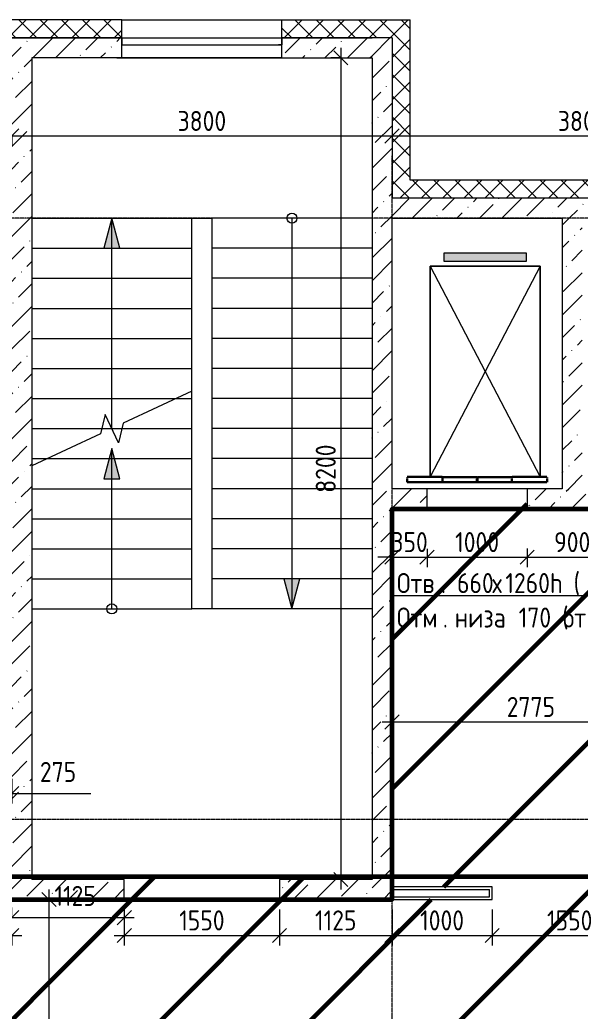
# Model space of a CAD drawing. Header units: millimetres. Extents: x -56773 to 323062, y -262288 to 76460.
# Drawn here: x 42090 to 47689, y -197138 to -187243 of the extents above; entities that cross this region are included whole.
import ezdxf

# ---------------------------------------------------------------- set-up
doc = ezdxf.new("R2010")
doc.units = ezdxf.units.MM
doc.linetypes.add('ADSK_Линия сетки', pattern=[25, 20, -2.5, 0, -2.5])
doc.linetypes.add('ADSK_Невидимые', pattern=[5, 3, -2])
for name, color, linetype, lineweight in [('1.1)Стяжка керамзит  2 этаж', 5, 'Continuous', 60), ('3.1 Штукатурка внешн стен', 5, 'Continuous', 60), ('_ Окна', 7, 'Continuous', 18), ('Лестницы', 7, 'Continuous', 9), ('Марки', 7, 'Continuous', 20), ('Обобщенные модели', 7, 'ADSK_Невидимые', 18), ('Оборудование', 7, 'Continuous', 18), ('Окна', 7, 'Continuous', 9), ('Оси', 7, 'Continuous', 9), ('Перекрытие', 7, 'Continuous', 18), ('Размеры', 7, 'Continuous', 9), ('Стены внутренние', 7, 'Continuous', 18), ('Стены наружные', 7, 'Continuous', 18), ('Стены штриховка', 7, 'Continuous', 9), ('Стрелки вверх', 7, 'Continuous', 18), ('Узлы', 7, 'Continuous', 18)]:
    doc.layers.add(name, color=color, linetype=linetype, lineweight=lineweight)
doc.styles.add('GOST Common_3', font='', dxfattribs={"width": 0.9, "height": 200})
doc.styles.get('GOST Common_3').set_extended_font_data('GOST Common')
doc.dimstyles.new('ADSK_Основной_2_0', dxfattribs={"dimscale": 304.8, "dimtxt": 201.142999, "dimasz": 0.463911, "dimexe": 0.328084, "dimexo": 0.328084, "dimgap": 0.164042, "dimtad": 1, "dimdec": 3, "dimrnd": 0.001, "dimdsep": 46, "dimtxsty": 'GOST Common_3', "dimblk1": 'OBLIQUE', "dimblk2": 'OBLIQUE', "dimsah": 1, "dimcen": 0.09, "dimdle": 0.328084, "dimazin": 2, "dimtfac": 1, "dimtdec": 4, "dimtix": 1, "dimtmove": 0, "dimatfit": 3, "dimfxl": 1, "dimtvp": 1, "dimtolj": 1, "dimtzin": 0, "dimlwd": 20, "dimlwe": 20, "dimarcsym": 2})
doc.dimstyles.new('ADSK_Основной_2_0_1', dxfattribs={"dimscale": 304.8, "dimtxt": 201.142999, "dimasz": 0.463911, "dimexe": 0.328084, "dimexo": 0.328084, "dimgap": 0.164042, "dimtad": 1, "dimdec": 3, "dimrnd": 0.001, "dimdsep": 46, "dimtxsty": 'GOST Common_3', "dimblk1": 'OBLIQUE', "dimblk2": 'OBLIQUE', "dimsah": 1, "dimcen": 0.09, "dimdle": 0.328084, "dimazin": 2, "dimtfac": 1, "dimtdec": 4, "dimtix": 1, "dimtmove": 1, "dimatfit": 3, "dimfxl": 1, "dimtvp": 1, "dimtolj": 1, "dimtzin": 0, "dimlwd": 20, "dimlwe": 20, "dimarcsym": 2})
doc.dimstyles.new('ADSK_Основной_2_0_2', dxfattribs={"dimscale": 304.8, "dimtxt": 201.142999, "dimasz": 0.463911, "dimexe": 0.328084, "dimexo": 0.328084, "dimgap": 0.164042, "dimtad": 1, "dimdec": 3, "dimrnd": 0.001, "dimdsep": 46, "dimtxsty": 'GOST Common_3', "dimblk1": 'OBLIQUE', "dimblk2": 'OBLIQUE', "dimsah": 1, "dimcen": 0.09, "dimdle": 0.328084, "dimazin": 2, "dimtfac": 1, "dimtdec": 4, "dimtix": 1, "dimtmove": 0, "dimatfit": 3, "dimfxl": 1, "dimtvp": 1, "dimtolj": 1, "dimtzin": 0, "dimlwd": 20, "dimlwe": 20, "dimarcsym": 2})
pattern_1 = [(45, (9.36, -198628.46), (84.18955, 308.69595), [396.875, -79.375, 3.353, -76.022])]
pattern_2 = [(45, (9.36, -198628.46), (-106.066, 106.066), []), (135, (9.36, -198628.46), (-106.066, -106.066), [])]

# ---------------------------------------------------------------- blocks, each defined once
blk = doc.blocks.new('AS-Shakhta_lifta-GOST_5746-2003 - Лифт_3_2700х1700 проем 1001-793162-Кладочный план 4-го этажа')
at = {"layer": 'Узлы'}
blk.add_hatch(color=256, dxfattribs=at).paths.add_polyline_path([(412.5, -920), (-412.5, -920), (-412.5, -1000), (412.5, -1000)])
at = {"layer": 'Обобщенные модели', "lineweight": 30}
for p, q in [((780, 1285), (-620, 1285)), ((-620, 1230), (-620, 1285)), ((-270, 1230), (-620, 1230)), ((-267, 1235), (-267, 1285)), ((-267, 1285), (77, 1285)), ((77, 1235), (-267, 1235)), ((77, 1285), (77, 1235)), ((83, 1235), (83, 1285)), ((83, 1285), (427, 1285)), ((427, 1235), (83, 1235)), ((427, 1285), (427, 1235)), ((430, 1230), (780, 1230)), ((780, 1230), (780, 1285))]:
    blk.add_line(p, q, dxfattribs=at)
at = {"layer": 'Обобщенные модели', "linetype": 'ADSK_Невидимые', "lineweight": 18}
for p, q in [((-270, 1235), (-270, 1285)), ((430, 1235), (430, 1285))]:
    blk.add_line(p, q, dxfattribs=at)
at = {"layer": 'Оборудование'}
for p, q in [((-550, -870), (-550, 1230)), ((550, -870), (-550, 1230)), ((-550, -870), (550, 1230)), ((550, 1230), (-550, 1230)), ((-550, 1230), (-550, -870)), ((550, 1230), (550, -870)), ((550, -870), (550, 1230)), ((550, -870), (-550, -870)), ((-550, -870), (550, -870))]:
    blk.add_line(p, q, dxfattribs=at)
at = {"layer": 'Узлы'}
for p, q in [((412.5, -920), (-412.5, -920)), ((-412.5, -920), (-412.5, -1000)), ((412.5, -1000), (412.5, -920)), ((-412.5, -1000), (412.5, -1000))]:
    blk.add_line(p, q, dxfattribs=at)
blk = doc.blocks.new('ОКНО L03 _2СТ_RS - ОК-6_1600х1980h_лестничная клетка-3556673-Кладочный план 4-го этажа')
at = {"layer": '_ Окна'}
for p, q in [((-838.1, 100), (761.9, 100)), ((-838.1, 100), (-838.1, 30)), ((-838.1, 100), (-833.1, 100)), ((-818.1, 100), (-38.1, 100)), ((-38.1, 100), (741.9, 100)), ((761.9, 100), (756.9, 100)), ((761.9, 100), (761.9, 30)), ((-838.1, 30), (761.9, 30)), ((-838.1, 30), (-803.1, 30)), ((-818.1, 30), (-38.1, 30)), ((-38.1, 30), (741.9, 30)), ((761.9, 30), (726.9, 30))]:
    blk.add_line(p, q, dxfattribs=at)
at = {"layer": 'Окна'}
blk.add_line((-888.1, -100), (811.9, -100), dxfattribs=at)
blk = doc.blocks.new('_Oblique')
at = {"color": 0, "linetype": 'ByBlock', "lineweight": -2}
blk.add_line((-0.5, -0.5), (0.5, 0.5), dxfattribs=at)
blk = doc.blocks.new('*D5930')
at = {"layer": 'Defpoints', "color": 0, "transparency": 16777216}
for p in [(42009.4, -188303), (42009.4, -188403), (40009.4, -189023.5)]:
    blk.add_point(p, dxfattribs=at)
at = {"layer": 'Размеры', "color": 0, "lineweight": 20, "transparency": 16777216}
for p, q in [((40009.4, -188923.5), (40009.4, -188303)), ((39909.4, -188403), (42109.4, -188403)), ((42009.4, -188403), (42009.4, -188503))]:
    blk.add_line(p, q, dxfattribs=at)
at = {"layer": 'Размеры', "color": 0, "lineweight": 20, "transparency": 16777216, "xscale": 141.4, "yscale": 141.4, "zscale": 141.4, "rotation": 180}
blk.add_blockref('_Oblique', (40009.4, -188403), dxfattribs=at)
at = {"layer": 'Размеры', "color": 0, "lineweight": 20, "transparency": 16777216, "xscale": 141.4, "yscale": 141.4, "zscale": 141.4}
blk.add_blockref('_Oblique', (42009.4, -188403), dxfattribs=at)
at = {"layer": 'Размеры', "color": 0, "lineweight": 9, "transparency": 16777216, "insert": (41009.4, -188253), "char_height": 200, "width": 605.475, "attachment_point": 5, "style": 'GOST Common_3'}
blk.add_mtext('\\A1;2000', dxfattribs=at)
blk = doc.blocks.new('*D5931')
at = {"layer": 'Defpoints', "color": 0, "transparency": 16777216}
for p in [(42009.4, -188303), (45809.4, -188303), (45809.4, -188403)]:
    blk.add_point(p, dxfattribs=at)
at = {"layer": 'Размеры', "color": 0, "lineweight": 20, "transparency": 16777216}
for p, q in [((41909.4, -188403), (45909.4, -188403)), ((42009.4, -188403), (42009.4, -188503)), ((45809.4, -188403), (45809.4, -188503))]:
    blk.add_line(p, q, dxfattribs=at)
at = {"layer": 'Размеры', "color": 0, "lineweight": 20, "transparency": 16777216, "xscale": 141.4, "yscale": 141.4, "zscale": 141.4, "rotation": 180}
blk.add_blockref('_Oblique', (42009.4, -188403), dxfattribs=at)
at = {"layer": 'Размеры', "color": 0, "lineweight": 20, "transparency": 16777216, "xscale": 141.4, "yscale": 141.4, "zscale": 141.4}
blk.add_blockref('_Oblique', (45809.4, -188403), dxfattribs=at)
at = {"layer": 'Размеры', "color": 0, "lineweight": 9, "transparency": 16777216, "insert": (43909.4, -188253), "char_height": 200, "width": 605.475, "attachment_point": 5, "style": 'GOST Common_3'}
blk.add_mtext('\\A1;3800', dxfattribs=at)
blk = doc.blocks.new('*D5932')
at = {"layer": 'Defpoints', "color": 0, "transparency": 16777216}
for p in [(45809.4, -188303), (49609.4, -188403), (49609.4, -188744.6)]:
    blk.add_point(p, dxfattribs=at)
at = {"layer": 'Размеры', "color": 0, "lineweight": 20, "transparency": 16777216}
for p, q in [((49609.4, -188644.6), (49609.4, -188303)), ((45709.4, -188403), (49709.4, -188403)), ((45809.4, -188403), (45809.4, -188503))]:
    blk.add_line(p, q, dxfattribs=at)
at = {"layer": 'Размеры', "color": 0, "lineweight": 20, "transparency": 16777216, "xscale": 141.4, "yscale": 141.4, "zscale": 141.4, "rotation": 180}
blk.add_blockref('_Oblique', (45809.4, -188403), dxfattribs=at)
at = {"layer": 'Размеры', "color": 0, "lineweight": 20, "transparency": 16777216, "xscale": 141.4, "yscale": 141.4, "zscale": 141.4}
blk.add_blockref('_Oblique', (49609.4, -188403), dxfattribs=at)
at = {"layer": 'Размеры', "color": 0, "lineweight": 9, "transparency": 16777216, "insert": (47709.4, -188253), "char_height": 200, "width": 605.475, "attachment_point": 5, "style": 'GOST Common_3'}
blk.add_mtext('\\A1;3800', dxfattribs=at)
blk = doc.blocks.new('*D5962')
at = {"layer": 'Defpoints', "color": 0, "transparency": 16777216}
for p in [(42481.5, -196023.5), (42381.5, -199048.5), (42934.4, -199048.5)]:
    blk.add_point(p, dxfattribs=at)
at = {"layer": 'Размеры', "color": 0, "lineweight": 20, "transparency": 16777216}
for p, q in [((42381.5, -195923.5), (42381.5, -199148.5)), ((42381.5, -196023.5), (42281.5, -196023.5)), ((42834.4, -199048.5), (42281.5, -199048.5))]:
    blk.add_line(p, q, dxfattribs=at)
at = {"layer": 'Размеры', "color": 0, "lineweight": 20, "transparency": 16777216, "xscale": 141.4, "yscale": 141.4, "zscale": 141.4}
for p, rotation in [((42381.5, -196023.5), 90), ((42381.5, -199048.5), 270)]:
    blk.add_blockref('_Oblique', p, dxfattribs=dict(at, rotation=rotation))
at = {"layer": 'Размеры', "color": 0, "lineweight": 9, "transparency": 16777216, "insert": (42231.5, -197536), "char_height": 200, "width": 605.475, "attachment_point": 5, "rotation": 90, "style": 'GOST Common_3'}
blk.add_mtext('\\A1;3025', dxfattribs=at)
blk = doc.blocks.new('*D5973')
at = {"layer": 'Defpoints', "color": 0, "transparency": 16777216}
for p in [(46159.4, -192425.1), (45809.4, -192506.6), (46159.4, -192606.5)]:
    blk.add_point(p, dxfattribs=at)
at = {"layer": 'Размеры', "color": 0, "lineweight": 20, "transparency": 16777216}
for p, q in [((46159.4, -192525.1), (46159.4, -192706.5)), ((45809.4, -192606.5), (45668, -192606.5)), ((45809.4, -192606.5), (46159.4, -192606.5)), ((45809.4, -192606.6), (45809.4, -192706.5)), ((46159.4, -192606.5), (46300.8, -192606.5))]:
    blk.add_line(p, q, dxfattribs=at)
at = {"layer": 'Размеры', "color": 0, "lineweight": 20, "transparency": 16777216, "xscale": 141.4, "yscale": 141.4, "zscale": 141.4}
blk.add_blockref('_Oblique', (45809.4, -192606.5), dxfattribs=at)
at = {"layer": 'Размеры', "color": 0, "lineweight": 20, "transparency": 16777216, "xscale": 141.4, "yscale": 141.4, "zscale": 141.4, "rotation": 180}
blk.add_blockref('_Oblique', (46159.4, -192606.5), dxfattribs=at)
at = {"layer": 'Размеры', "color": 0, "lineweight": 9, "transparency": 16777216, "insert": (45984.4, -192456.5), "char_height": 200, "width": 454.106, "attachment_point": 5, "style": 'GOST Common_3'}
blk.add_mtext('\\A1;350', dxfattribs=at)
blk = doc.blocks.new('*D5974')
at = {"layer": 'Defpoints', "color": 0, "transparency": 16777216}
for p in [(46159.4, -192425.1), (47159.4, -192421.1), (47159.4, -192606.5)]:
    blk.add_point(p, dxfattribs=at)
at = {"layer": 'Размеры', "color": 0, "lineweight": 20, "transparency": 16777216}
for p, q in [((46159.4, -192525.1), (46159.4, -192706.5)), ((47159.4, -192521.1), (47159.4, -192706.5)), ((46059.4, -192606.5), (47259.4, -192606.5))]:
    blk.add_line(p, q, dxfattribs=at)
at = {"layer": 'Размеры', "color": 0, "lineweight": 20, "transparency": 16777216, "xscale": 141.4, "yscale": 141.4, "zscale": 141.4, "rotation": 180}
blk.add_blockref('_Oblique', (46159.4, -192606.5), dxfattribs=at)
at = {"layer": 'Размеры', "color": 0, "lineweight": 20, "transparency": 16777216, "xscale": 141.4, "yscale": 141.4, "zscale": 141.4}
blk.add_blockref('_Oblique', (47159.4, -192606.5), dxfattribs=at)
at = {"layer": 'Размеры', "color": 0, "lineweight": 9, "transparency": 16777216, "insert": (46659.4, -192456.5), "char_height": 200, "width": 560.473, "attachment_point": 5, "style": 'GOST Common_3'}
blk.add_mtext('\\A1;1000', dxfattribs=at)
blk = doc.blocks.new('*D5975')
at = {"layer": 'Defpoints', "color": 0, "transparency": 16777216}
for p in [(47159.4, -192421.1), (48059.4, -192421.1), (48059.4, -192606.5)]:
    blk.add_point(p, dxfattribs=at)
at = {"layer": 'Размеры', "color": 0, "lineweight": 20, "transparency": 16777216}
for p, q in [((47159.4, -192521.1), (47159.4, -192706.5)), ((48059.4, -192521.1), (48059.4, -192706.5)), ((47059.4, -192606.5), (48159.4, -192606.5))]:
    blk.add_line(p, q, dxfattribs=at)
at = {"layer": 'Размеры', "color": 0, "lineweight": 20, "transparency": 16777216, "xscale": 141.4, "yscale": 141.4, "zscale": 141.4, "rotation": 180}
blk.add_blockref('_Oblique', (47159.4, -192606.5), dxfattribs=at)
at = {"layer": 'Размеры', "color": 0, "lineweight": 20, "transparency": 16777216, "xscale": 141.4, "yscale": 141.4, "zscale": 141.4}
blk.add_blockref('_Oblique', (48059.4, -192606.5), dxfattribs=at)
at = {"layer": 'Размеры', "color": 0, "lineweight": 9, "transparency": 16777216, "insert": (47609.4, -192456.5), "char_height": 200, "width": 454.106, "attachment_point": 5, "style": 'GOST Common_3'}
blk.add_mtext('\\A1;900', dxfattribs=at)
blk = doc.blocks.new('*D6025')
at = {"layer": 'Defpoints', "color": 0, "transparency": 16777216}
for p in [(41109.4, -196023.5), (42009.4, -196282.3), (42009.4, -196382.2)]:
    blk.add_point(p, dxfattribs=at)
at = {"layer": 'Размеры', "color": 0, "lineweight": 20, "transparency": 16777216}
for p, q in [((41109.4, -196123.5), (41109.4, -196482.2)), ((41009.4, -196382.2), (42109.4, -196382.2)), ((42009.4, -196382.3), (42009.4, -196482.2))]:
    blk.add_line(p, q, dxfattribs=at)
at = {"layer": 'Размеры', "color": 0, "lineweight": 20, "transparency": 16777216, "xscale": 141.4, "yscale": 141.4, "zscale": 141.4, "rotation": 180}
blk.add_blockref('_Oblique', (41109.4, -196382.2), dxfattribs=at)
at = {"layer": 'Размеры', "color": 0, "lineweight": 20, "transparency": 16777216, "xscale": 141.4, "yscale": 141.4, "zscale": 141.4}
blk.add_blockref('_Oblique', (42009.4, -196382.2), dxfattribs=at)
at = {"layer": 'Размеры', "color": 0, "lineweight": 9, "transparency": 16777216, "insert": (41559.4, -196232.2), "char_height": 200, "width": 454.106, "attachment_point": 5, "style": 'GOST Common_3'}
blk.add_mtext('\\A1;900', dxfattribs=at)
blk = doc.blocks.new('*D6026')
at = {"layer": 'Defpoints', "color": 0, "transparency": 16777216}
for p in [(43134.4, -196023.5), (43134.4, -196204.2), (42009.4, -196282.3)]:
    blk.add_point(p, dxfattribs=at)
at = {"layer": 'Размеры', "color": 0, "lineweight": 20, "transparency": 16777216}
for p, q in [((42009.4, -196182.3), (42009.4, -196104.2)), ((41909.4, -196204.2), (43234.4, -196204.2)), ((43134.4, -196123.5), (43134.4, -196304.2))]:
    blk.add_line(p, q, dxfattribs=at)
at = {"layer": 'Размеры', "color": 0, "lineweight": 20, "transparency": 16777216, "xscale": 141.4, "yscale": 141.4, "zscale": 141.4, "rotation": 180}
blk.add_blockref('_Oblique', (42009.4, -196204.2), dxfattribs=at)
at = {"layer": 'Размеры', "color": 0, "lineweight": 20, "transparency": 16777216, "xscale": 141.4, "yscale": 141.4, "zscale": 141.4}
blk.add_blockref('_Oblique', (43134.4, -196204.2), dxfattribs=at)
at = {"layer": 'Размеры', "color": 0, "lineweight": 9, "transparency": 16777216, "insert": (42435.7, -195887.5), "char_height": 200, "width": 515.472, "attachment_point": 1, "line_spacing_factor": 1.022761, "style": 'GOST Common_3'}
blk.add_mtext('\\A1;1125', dxfattribs=at)
blk = doc.blocks.new('*D6027')
at = {"layer": 'Defpoints', "color": 0, "transparency": 16777216}
for p in [(43134.4, -196023.5), (44684.4, -196023.5), (44684.4, -196382.2)]:
    blk.add_point(p, dxfattribs=at)
at = {"layer": 'Размеры', "color": 0, "lineweight": 20, "transparency": 16777216}
for p, q in [((43134.4, -196123.5), (43134.4, -196482.2)), ((44684.4, -196123.5), (44684.4, -196482.2)), ((43034.4, -196382.2), (44784.4, -196382.2))]:
    blk.add_line(p, q, dxfattribs=at)
at = {"layer": 'Размеры', "color": 0, "lineweight": 20, "transparency": 16777216, "xscale": 141.4, "yscale": 141.4, "zscale": 141.4, "rotation": 180}
blk.add_blockref('_Oblique', (43134.4, -196382.2), dxfattribs=at)
at = {"layer": 'Размеры', "color": 0, "lineweight": 20, "transparency": 16777216, "xscale": 141.4, "yscale": 141.4, "zscale": 141.4}
blk.add_blockref('_Oblique', (44684.4, -196382.2), dxfattribs=at)
at = {"layer": 'Размеры', "color": 0, "lineweight": 9, "transparency": 16777216, "insert": (43909.4, -196232.2), "char_height": 200, "width": 560.473, "attachment_point": 5, "style": 'GOST Common_3'}
blk.add_mtext('\\A1;1550', dxfattribs=at)
blk = doc.blocks.new('*D6028')
at = {"layer": 'Defpoints', "color": 0, "transparency": 16777216}
for p in [(44684.4, -196023.5), (45809.4, -196023.5), (45809.4, -196382.2)]:
    blk.add_point(p, dxfattribs=at)
at = {"layer": 'Размеры', "color": 0, "lineweight": 20, "transparency": 16777216}
for p, q in [((44684.4, -196123.5), (44684.4, -196482.2)), ((45809.4, -196123.5), (45809.4, -196482.2)), ((44584.4, -196382.2), (45909.4, -196382.2))]:
    blk.add_line(p, q, dxfattribs=at)
at = {"layer": 'Размеры', "color": 0, "lineweight": 20, "transparency": 16777216, "xscale": 141.4, "yscale": 141.4, "zscale": 141.4, "rotation": 180}
blk.add_blockref('_Oblique', (44684.4, -196382.2), dxfattribs=at)
at = {"layer": 'Размеры', "color": 0, "lineweight": 20, "transparency": 16777216, "xscale": 141.4, "yscale": 141.4, "zscale": 141.4}
blk.add_blockref('_Oblique', (45809.4, -196382.2), dxfattribs=at)
at = {"layer": 'Размеры', "color": 0, "lineweight": 9, "transparency": 16777216, "insert": (45246.9, -196232.2), "char_height": 200, "width": 515.472, "attachment_point": 5, "style": 'GOST Common_3'}
blk.add_mtext('\\A1;1125', dxfattribs=at)
blk = doc.blocks.new('*D6029')
at = {"layer": 'Defpoints', "color": 0, "transparency": 16777216}
for p in [(45809.4, -196023.5), (46809.4, -196023.5), (46809.4, -196382.2)]:
    blk.add_point(p, dxfattribs=at)
at = {"layer": 'Размеры', "color": 0, "lineweight": 20, "transparency": 16777216}
for p, q in [((45809.4, -196123.5), (45809.4, -196482.2)), ((46809.4, -196123.5), (46809.4, -196482.2)), ((45709.4, -196382.2), (46909.4, -196382.2))]:
    blk.add_line(p, q, dxfattribs=at)
at = {"layer": 'Размеры', "color": 0, "lineweight": 20, "transparency": 16777216, "xscale": 141.4, "yscale": 141.4, "zscale": 141.4, "rotation": 180}
blk.add_blockref('_Oblique', (45809.4, -196382.2), dxfattribs=at)
at = {"layer": 'Размеры', "color": 0, "lineweight": 20, "transparency": 16777216, "xscale": 141.4, "yscale": 141.4, "zscale": 141.4}
blk.add_blockref('_Oblique', (46809.4, -196382.2), dxfattribs=at)
at = {"layer": 'Размеры', "color": 0, "lineweight": 9, "transparency": 16777216, "insert": (46309.4, -196232.2), "char_height": 200, "width": 560.473, "attachment_point": 5, "style": 'GOST Common_3'}
blk.add_mtext('\\A1;1000', dxfattribs=at)
blk = doc.blocks.new('*D6030')
at = {"layer": 'Defpoints', "color": 0, "transparency": 16777216}
for p in [(46809.4, -196023.5), (48359.4, -196023.5), (48359.4, -196382.2)]:
    blk.add_point(p, dxfattribs=at)
at = {"layer": 'Размеры', "color": 0, "lineweight": 20, "transparency": 16777216}
for p, q in [((46809.4, -196123.5), (46809.4, -196482.2)), ((48359.4, -196123.5), (48359.4, -196482.2)), ((46709.4, -196382.2), (48459.4, -196382.2))]:
    blk.add_line(p, q, dxfattribs=at)
at = {"layer": 'Размеры', "color": 0, "lineweight": 20, "transparency": 16777216, "xscale": 141.4, "yscale": 141.4, "zscale": 141.4, "rotation": 180}
blk.add_blockref('_Oblique', (46809.4, -196382.2), dxfattribs=at)
at = {"layer": 'Размеры', "color": 0, "lineweight": 20, "transparency": 16777216, "xscale": 141.4, "yscale": 141.4, "zscale": 141.4}
blk.add_blockref('_Oblique', (48359.4, -196382.2), dxfattribs=at)
at = {"layer": 'Размеры', "color": 0, "lineweight": 9, "transparency": 16777216, "insert": (47584.4, -196232.2), "char_height": 200, "width": 560.473, "attachment_point": 5, "style": 'GOST Common_3'}
blk.add_mtext('\\A1;1550', dxfattribs=at)
blk = doc.blocks.new('*D6239')
at = {"layer": 'Defpoints', "color": 0, "transparency": 16777216}
for p in [(41734.4, -194719.3), (42009.4, -194719.3), (42009.4, -194966.9)]:
    blk.add_point(p, dxfattribs=at)
at = {"layer": 'Размеры', "color": 0, "lineweight": 20, "transparency": 16777216}
for p, q in [((41734.4, -194819.3), (41734.4, -195066.9)), ((42009.4, -194819.3), (42009.4, -195066.9)), ((41634.4, -194966.9), (42009.4, -194966.9)), ((42009.4, -194966.9), (42799.4, -194966.9))]:
    blk.add_line(p, q, dxfattribs=at)
at = {"layer": 'Размеры', "color": 0, "lineweight": 20, "transparency": 16777216, "xscale": 141.4, "yscale": 141.4, "zscale": 141.4, "rotation": 180}
blk.add_blockref('_Oblique', (41734.4, -194966.9), dxfattribs=at)
at = {"layer": 'Размеры', "color": 0, "lineweight": 20, "transparency": 16777216, "xscale": 141.4, "yscale": 141.4, "zscale": 141.4}
blk.add_blockref('_Oblique', (42009.4, -194966.9), dxfattribs=at)
at = {"layer": 'Размеры', "color": 0, "lineweight": 9, "transparency": 16777216, "insert": (42290.9, -194650.3), "char_height": 200, "width": 454.106, "attachment_point": 1, "line_spacing_factor": 1.022761, "style": 'GOST Common_3'}
blk.add_mtext('\\A1;275', dxfattribs=at)
blk = doc.blocks.new('*D6248')
at = {"layer": 'Defpoints', "color": 0, "transparency": 16777216}
for p in [(45809.4, -194151.4), (48584.4, -194251.4), (48584.4, -194623.5)]:
    blk.add_point(p, dxfattribs=at)
at = {"layer": 'Размеры', "color": 0, "lineweight": 20, "transparency": 16777216}
for p, q in [((48584.4, -194523.5), (48584.4, -194151.4)), ((45709.4, -194251.4), (48684.4, -194251.4)), ((45809.4, -194251.4), (45809.4, -194351.4))]:
    blk.add_line(p, q, dxfattribs=at)
at = {"layer": 'Размеры', "color": 0, "lineweight": 20, "transparency": 16777216, "xscale": 141.4, "yscale": 141.4, "zscale": 141.4, "rotation": 180}
blk.add_blockref('_Oblique', (45809.4, -194251.4), dxfattribs=at)
at = {"layer": 'Размеры', "color": 0, "lineweight": 20, "transparency": 16777216, "xscale": 141.4, "yscale": 141.4, "zscale": 141.4}
blk.add_blockref('_Oblique', (48584.4, -194251.4), dxfattribs=at)
at = {"layer": 'Размеры', "color": 0, "lineweight": 9, "transparency": 16777216, "insert": (47196.9, -194101.4), "char_height": 200, "width": 605.475, "attachment_point": 5, "style": 'GOST Common_3'}
blk.add_mtext('\\A1;2775', dxfattribs=at)
blk = doc.blocks.new('*D6269')
at = {"layer": 'Defpoints', "color": 0, "transparency": 16777216}
for p in [(45396.9, -187623.5), (45296.9, -195823.5), (45396.9, -195823.5)]:
    blk.add_point(p, dxfattribs=at)
at = {"layer": 'Размеры', "color": 0, "lineweight": 20, "transparency": 16777216}
for p, q in [((45296.9, -187523.5), (45296.9, -195923.5)), ((45296.9, -187623.5), (45196.9, -187623.5)), ((45296.9, -195823.5), (45196.9, -195823.5))]:
    blk.add_line(p, q, dxfattribs=at)
at = {"layer": 'Размеры', "color": 0, "lineweight": 20, "transparency": 16777216, "xscale": 141.4, "yscale": 141.4, "zscale": 141.4}
for p, rotation in [((45296.9, -187623.5), 90), ((45296.9, -195823.5), 270)]:
    blk.add_blockref('_Oblique', p, dxfattribs=dict(at, rotation=rotation))
at = {"layer": 'Размеры', "color": 0, "lineweight": 9, "transparency": 16777216, "insert": (45146.9, -191723.5), "char_height": 200, "width": 605.475, "attachment_point": 5, "rotation": 90, "style": 'GOST Common_3'}
blk.add_mtext('\\A1;8200', dxfattribs=at)
blk = doc.blocks.new('ADSK_Марка_Отверстие - Полная марка_Отметка от этажа-157318-Кладочный план 4-го этажа')
at = {"layer": 'Марки'}
blk.add_line((0, 0), (28, 0), dxfattribs=at)

msp = doc.modelspace()

# ---------------------------------------------------------------- hatches: boundary and pattern name
at = {"layer": '1.1)Стяжка керамзит  2 этаж', "transparency": 33554687}
h = msp.add_hatch(dxfattribs=at)
h.set_pattern_fill('ANSI31', color=5, scale=333)
h.paths.add_polyline_path([(49584.3615, -192123.4914), (49059.3615, -192123.4914), (49059.3615, -191923.4914), (48059.3615, -191923.4914), (48059.3615, -192123.4914), (47159.3615, -192123.4914), (47159.3615, -191923.4914), (46159.3615, -191923.4914), (46159.3615, -192123.4914), (45809.3615, -192123.4914), (45809.3615, -195798.4914), (48584.3615, -195798.4914), (48584.3615, -194623.4914), (48704.3615, -194623.4914), (49364.3615, -194623.4914), (49584.3615, -194623.4914)])
h = msp.add_hatch(dxfattribs=at)
h.set_pattern_fill('ANSI31', color=5, scale=333)
h.paths.add_polyline_path([(61559.3615, -195798.4914), (-9515.6385, -195798.4914), (-9515.6385, -199048.4914), (61559.3615, -199048.4914)])
h.paths.add_polyline_path([(26559.3615, -198473.4914), (26634.3615, -198473.4914), (26634.3615, -199023.4914), (26559.3615, -199023.4914)], flags=16)
h.paths.add_polyline_path([(26559.3615, -196373.4914), (26559.3615, -195823.4914), (26634.3615, -195823.4914), (26634.3615, -196373.4914)], flags=16)
h.paths.add_polyline_path([(41109.3615, -196023.4914), (41109.3615, -195898.4914), (42009.3615, -195898.4914), (42009.3615, -196023.4914)], flags=16)
h.paths.add_polyline_path([(45809.3615, -196023.4914), (45809.3615, -195898.4914), (46809.3615, -195898.4914), (46809.3615, -196023.4914)], flags=16)
h.paths.add_polyline_path([(48659.3615, -195923.4914), (48659.3615, -195898.4914), (49409.3615, -195898.4914), (49409.3615, -195923.4914)], flags=16)
h.paths.add_polyline_path([(41734.3615, -193523.4914), (39734.3615, -193523.4914), (39734.3615, -195023.4914), (40009.3615, -195023.4914), (40034.3615, -195023.4914), (40034.3615, -195798.4914), (41734.3615, -195798.4914)], flags=0)
at = {"layer": 'Стены наружные', "lineweight": 9}
h = msp.add_hatch(dxfattribs=at)
h.set_pattern_fill('FP_4', color=256, style=0, pattern_type=2)
h.set_pattern_definition(pattern_2)
h.paths.add_polyline_path([(42209.3615, -187423.4914), (42420.3169, -187423.4914), (42420.3169, -187243.4914), (42009.3615, -187243.4914), (42009.3615, -187423.4914)])
h.paths.add_polyline_path([(45609.3615, -187423.4914), (45989.3615, -187423.4914), (45989.3615, -187243.4914), (45420.3169, -187243.4914), (45420.3169, -187423.4914)])
h = msp.add_hatch(dxfattribs=at)
h.set_pattern_fill('FP_4', color=256, style=0, pattern_type=2)
h.set_pattern_definition(pattern_2)
h.paths.add_polyline_path([(44709.3615, -187423.4914), (45420.3169, -187423.4914), (45420.3169, -187243.4914), (44709.3615, -187243.4914)])
h.paths.add_polyline_path([(43109.3615, -187423.4914), (43109.3615, -187243.4914), (42420.3169, -187243.4914), (42420.3169, -187423.4914), (42897.1952, -187423.4914)])
h = msp.add_hatch(dxfattribs=at)
h.set_pattern_fill('FP_2', color=256, style=0, pattern_type=2)
h.set_pattern_definition(pattern_1)
h.paths.add_polyline_path([(42009.3615, -196023.4914), (42209.3615, -196023.4914), (42209.3615, -187423.4914), (42009.3615, -187423.4914), (42009.3615, -195998.4914)])
h = msp.add_hatch(dxfattribs=at)
h.set_pattern_fill('FP_2', color=256, style=0, pattern_type=2)
h.set_pattern_definition(pattern_1)
h.paths.add_polyline_path([(45420.3169, -187623.4914), (45609.3615, -187623.4914), (45609.3615, -187423.4914), (45420.3169, -187423.4914)])
h.paths.add_polyline_path([(42420.3169, -187623.4914), (42420.3169, -187423.4914), (42209.3615, -187423.4914), (42209.3615, -187623.4914)])
h = msp.add_hatch(dxfattribs=at)
h.set_pattern_fill('FP_3', color=256, style=0, pattern_type=2)
h.set_pattern_definition([(45, (9.36, -198628.46), (84.19025, 308.69666), [396.875, -79.375, 3.353, -76.022])])
h.paths.add_polyline_path([(45420.3169, -187623.4914), (45420.3169, -187423.4914), (44709.3615, -187423.4914), (44709.3615, -187623.4914)])
h.paths.add_polyline_path([(42897.1952, -187623.4914), (43109.3615, -187623.4914), (43109.3615, -187423.4914), (42420.3169, -187423.4914), (42420.3169, -187623.4914)])
h = msp.add_hatch(dxfattribs=at)
h.set_pattern_fill('FP_2', color=256, style=0, pattern_type=2)
h.set_pattern_definition(pattern_1)
h.paths.add_polyline_path([(45609.3615, -196023.4914), (45809.3615, -196023.4914), (45809.3615, -187423.4914), (45609.3615, -187423.4914), (45609.3615, -195823.4914)])
h = msp.add_hatch(dxfattribs=at)
h.set_pattern_fill('FP_4', color=256, style=0, pattern_type=2)
h.set_pattern_definition(pattern_2)
h.paths.add_polyline_path([(45989.3615, -189023.4914), (45989.3615, -187423.4914), (45809.3615, -187423.4914), (45809.3615, -189023.4914)])
h = msp.add_hatch(dxfattribs=at)
h.set_pattern_fill('FP_4', color=256, style=0, pattern_type=2)
h.set_pattern_definition(pattern_2)
h.paths.add_polyline_path([(45989.3615, -189023.4914), (49609.3615, -189023.4914), (49609.3615, -188843.4914), (45989.3615, -188843.4914)])
h = msp.add_hatch(dxfattribs=at)
h.set_pattern_fill('FP_2', color=256, style=0, pattern_type=2)
h.set_pattern_definition(pattern_1)
h.paths.add_polyline_path([(45809.3615, -189223.4914), (49609.3615, -189223.4914), (49609.3615, -189023.4914), (45809.3615, -189023.4914)])
h = msp.add_hatch(dxfattribs=at)
h.set_pattern_fill('FP_2', color=256, style=0, pattern_type=2)
h.set_pattern_definition(pattern_1)
h.paths.add_polyline_path([(47709.3615, -191923.4914), (47709.3615, -189223.4914), (47509.3615, -189223.4914), (47509.3615, -191923.4914)])
h = msp.add_hatch(dxfattribs=at)
h.set_pattern_fill('FP_2', color=256, style=0, pattern_type=2)
h.set_pattern_definition(pattern_1)
h.paths.add_polyline_path([(48059.3615, -192123.4914), (48059.3615, -191923.4914), (47159.3615, -191923.4914), (47159.3615, -192123.4914), (47847.4442, -192123.4914)])
h.paths.add_polyline_path([(45809.3615, -192123.4914), (46159.3615, -192123.4914), (46159.3615, -191923.4914), (45809.3615, -191923.4914)])
h.paths.add_polyline_path([(49609.3615, -192123.4914), (49609.3615, -191923.4914), (49059.3615, -191923.4914), (49059.3615, -192123.4914), (49497.5271, -192123.4914)])
h = msp.add_hatch(dxfattribs=at)
h.set_pattern_fill('FP_2', color=256, style=0, pattern_type=2)
h.set_pattern_definition(pattern_1)
h.paths.add_polyline_path([(42897.1952, -196023.4914), (43134.3615, -196023.4914), (43134.3615, -195823.4914), (42209.3615, -195823.4914), (42209.3615, -196023.4914)])
h.paths.add_polyline_path([(44684.3615, -196023.4914), (45609.3615, -196023.4914), (45609.3615, -195823.4914), (44684.3615, -195823.4914)])
at = {"layer": 'Стрелки вверх'}
for points in [[(43089.7463, -189523.4914), (43009.3615, -189223.4914), (42928.9767, -189523.4914)], [(43089.7463, -191823.4914), (43009.3615, -191523.4914), (42928.9767, -191823.4914)], [(44809.3615, -193123.4914), (44889.7463, -192823.4914), (44728.9767, -192823.4914)]]:
    msp.add_hatch(color=256, dxfattribs=at).paths.add_polyline_path(points)

# ---------------------------------------------------------------- linework, layer by layer
at = {"layer": '1.1)Стяжка керамзит  2 этаж'}
msp.add_lwpolyline([(61559.3615, -195798.4914), (-9515.6385, -195798.4914), (-9515.6385, -199048.4914), (61559.3615, -199048.4914)], close=True, dxfattribs=at)
at = {"layer": '3.1 Штукатурка внешн стен'}
msp.add_lwpolyline([(42009.3615, -196023.4914), (45809.3615, -196023.4914), (45809.3615, -192123.4914), (49709.3615, -192123.4914)], dxfattribs=at)
at = {"layer": 'Лестницы'}
for p, q in [((42209.3615, -189223.4914), (43809.3615, -189223.4914)), ((42209.3615, -189223.4914), (43809.3615, -189223.4914)), ((43809.3615, -189223.4914), (44009.3615, -189223.4914)), ((43809.3615, -189523.4914), (43809.3615, -189223.4914)), ((45609.3615, -189223.4914), (44009.3615, -189223.4914)), ((44009.3615, -189223.4914), (44009.3615, -189523.4914)), ((45609.3615, -189223.4914), (44009.3615, -189223.4914)), ((42209.3615, -189523.4914), (43809.3615, -189523.4914)), ((42209.3615, -189523.4914), (43809.3615, -189523.4914)), ((43809.3615, -189823.4914), (43809.3615, -189523.4914)), ((44009.3615, -189523.4914), (44009.3615, -189823.4914)), ((45609.3615, -189523.4914), (44009.3615, -189523.4914)), ((45609.3615, -189523.4914), (44009.3615, -189523.4914)), ((42209.3615, -189823.4914), (43809.3615, -189823.4914)), ((42209.3615, -189823.4914), (43809.3615, -189823.4914)), ((43809.3615, -190123.4914), (43809.3615, -189823.4914)), ((44009.3615, -189823.4914), (44009.3615, -190123.4914)), ((45609.3615, -189823.4914), (44009.3615, -189823.4914)), ((45609.3615, -189823.4914), (44009.3615, -189823.4914)), ((42209.3615, -190123.4914), (43809.3615, -190123.4914)), ((42209.3615, -190123.4914), (43809.3615, -190123.4914)), ((43809.3615, -190423.4914), (43809.3615, -190123.4914)), ((44009.3615, -190123.4914), (44009.3615, -190423.4914)), ((45609.3615, -190123.4914), (44009.3615, -190123.4914)), ((45609.3615, -190123.4914), (44009.3615, -190123.4914)), ((42209.3615, -190423.4914), (43809.3615, -190423.4914)), ((42209.3615, -190423.4914), (43809.3615, -190423.4914)), ((43809.3615, -190723.4914), (43809.3615, -190423.4914)), ((44009.3615, -190423.4914), (44009.3615, -190723.4914)), ((45609.3615, -190423.4914), (44009.3615, -190423.4914)), ((45609.3615, -190423.4914), (44009.3615, -190423.4914)), ((42209.3615, -190723.4914), (43809.3615, -190723.4914)), ((42209.3615, -190723.4914), (43809.3615, -190723.4914)), ((43809.3615, -190950.4453), (43809.3615, -190723.4914)), ((44009.3615, -190723.4914), (44009.3615, -191023.4914)), ((45609.3615, -190723.4914), (44009.3615, -190723.4914)), ((45609.3615, -190723.4914), (44009.3615, -190723.4914)), ((43809.3615, -190950.4453), (43122.65, -191270.6641)), ((43809.3615, -191023.4914), (43809.3615, -190950.4453)), ((42209.3615, -191023.4914), (43652.7136, -191023.4914)), ((42209.3615, -191023.4914), (43652.7136, -191023.4914)), ((43652.7136, -191023.4914), (43809.3615, -191023.4914)), ((43652.7136, -191023.4914), (43809.3615, -191023.4914)), ((43809.3615, -191323.4914), (43809.3615, -191023.4914)), ((44009.3615, -191023.4914), (44009.3615, -191323.4914)), ((45609.3615, -191023.4914), (44009.3615, -191023.4914)), ((45609.3615, -191023.4914), (44009.3615, -191023.4914)), ((42943.3274, -191181.8808), (42896.073, -191376.3187)), ((43075.3956, -191465.102), (42943.3274, -191181.8808)), ((42209.3615, -191323.4914), (42908.9117, -191323.4914)), ((42209.3615, -191323.4914), (42908.9117, -191323.4914)), ((42908.9117, -191323.4914), (43009.3615, -191323.4914)), ((42908.9117, -191323.4914), (43009.3615, -191323.4914)), ((43009.3615, -191323.4914), (43109.8113, -191323.4914)), ((43009.3615, -191323.4914), (43109.8113, -191323.4914)), ((43122.65, -191270.6641), (43075.3956, -191465.102)), ((43109.8113, -191323.4914), (43809.3615, -191323.4914)), ((43109.8113, -191323.4914), (43809.3615, -191323.4914)), ((43809.3615, -191623.4914), (43809.3615, -191323.4914)), ((44009.3615, -191323.4914), (44009.3615, -191623.4914)), ((45609.3615, -191323.4914), (44009.3615, -191323.4914)), ((45609.3615, -191323.4914), (44009.3615, -191323.4914)), ((42896.073, -191376.3187), (42209.3615, -191696.5375)), ((42209.3615, -191623.4914), (42366.0094, -191623.4914)), ((42209.3615, -191623.4914), (42366.0094, -191623.4914)), ((42366.0094, -191623.4914), (43809.3615, -191623.4914)), ((42366.0094, -191623.4914), (43809.3615, -191623.4914)), ((43809.3615, -191923.4914), (43809.3615, -191623.4914)), ((44009.3615, -191623.4914), (44009.3615, -191923.4914)), ((45609.3615, -191623.4914), (44009.3615, -191623.4914)), ((45609.3615, -191623.4914), (44009.3615, -191623.4914)), ((42209.3615, -191923.4914), (43809.3615, -191923.4914)), ((42209.3615, -191923.4914), (43809.3615, -191923.4914)), ((43809.3615, -192223.4914), (43809.3615, -191923.4914)), ((44009.3615, -191923.4914), (44009.3615, -192223.4914)), ((45609.3615, -191923.4914), (44009.3615, -191923.4914)), ((45609.3615, -191923.4914), (44009.3615, -191923.4914)), ((42209.3615, -192223.4914), (43809.3615, -192223.4914)), ((42209.3615, -192223.4914), (43809.3615, -192223.4914)), ((43809.3615, -192523.4914), (43809.3615, -192223.4914)), ((44009.3615, -192223.4914), (44009.3615, -192523.4914)), ((45609.3615, -192223.4914), (44009.3615, -192223.4914)), ((45609.3615, -192223.4914), (44009.3615, -192223.4914)), ((42209.3615, -192523.4914), (43809.3615, -192523.4914)), ((42209.3615, -192523.4914), (43809.3615, -192523.4914)), ((43809.3615, -192823.4914), (43809.3615, -192523.4914)), ((44009.3615, -192523.4914), (44009.3615, -192823.4914)), ((45609.3615, -192523.4914), (44009.3615, -192523.4914)), ((45609.3615, -192523.4914), (44009.3615, -192523.4914)), ((42209.3615, -192823.4914), (43809.3615, -192823.4914)), ((42209.3615, -192823.4914), (43809.3615, -192823.4914)), ((43809.3615, -193123.4914), (43809.3615, -192823.4914)), ((44009.3615, -192823.4914), (44009.3615, -193123.4914)), ((45609.3615, -192823.4914), (44009.3615, -192823.4914)), ((45609.3615, -192823.4914), (44009.3615, -192823.4914)), ((42209.3615, -193123.4914), (43809.3615, -193123.4914)), ((42209.3615, -193123.4914), (43809.3615, -193123.4914)), ((45609.3615, -193123.4914), (44009.3615, -193123.4914))]:
    msp.add_line(p, q, dxfattribs=at)
at = {"layer": 'Оси', "linetype": 'ADSK_Линия сетки', "lineweight": 5}
for p, q in [((45809.3615, -209602.3427), (45809.3615, -188601.0153)), ((62563.3938, -189223.4914), (-25230.7352, -189223.4914)), ((62563.3938, -195223.4914), (-25230.7352, -195223.4914))]:
    msp.add_line(p, q, dxfattribs=at)
at = {"layer": 'Перекрытие'}
for p, q in [((47159.3615, -191923.4914), (46159.3615, -191923.4914)), ((45609.3615, -193123.4914), (43809.3615, -193123.4914))]:
    msp.add_line(p, q, dxfattribs=at)
at = {"layer": 'Стены внутренние', "lineweight": 5}
for p, q in [((46809.3615, -195898.4914), (45809.3615, -195898.4914)), ((46809.3615, -196023.4914), (46809.3615, -195898.4914)), ((45809.3615, -196023.4914), (46809.3615, -196023.4914))]:
    msp.add_line(p, q, dxfattribs=at)
at = {"layer": 'Стены наружные', "lineweight": 9}
for p, q in [((43109.3615, -187243.4914), (41829.3615, -187243.4914)), ((43109.3615, -187423.4914), (43109.3615, -187243.4914)), ((43109.3615, -187243.4914), (44709.3615, -187243.4914)), ((44709.3615, -187423.4914), (44709.3615, -187243.4914)), ((44709.3615, -187243.4914), (45989.3615, -187243.4914)), ((45989.3615, -188843.4914), (45989.3615, -187243.4914)), ((42209.3615, -187423.4914), (42009.3615, -187423.4914)), ((42009.3615, -187423.4914), (42209.3615, -187423.4914)), ((43109.3615, -187623.4914), (43109.3615, -187423.4914)), ((44709.3615, -187623.4914), (44709.3615, -187423.4914)), ((45809.3615, -187423.4914), (45609.3615, -187423.4914)), ((45809.3615, -187423.4914), (45609.3615, -187423.4914)), ((45809.3615, -187423.4914), (45809.3615, -189023.4914)), ((42209.3615, -187623.4914), (42209.3615, -195823.4914)), ((43109.3615, -187623.4914), (42209.3615, -187623.4914)), ((44709.3615, -187623.4914), (43109.3615, -187623.4914)), ((44709.3615, -187623.4914), (45609.3615, -187623.4914)), ((45609.3615, -187623.4914), (45609.3615, -195823.4914)), ((49609.3615, -188843.4914), (45989.3615, -188843.4914)), ((49609.3615, -189023.4914), (45809.3615, -189023.4914)), ((45809.3615, -191923.4914), (45809.3615, -189223.4914)), ((45809.3615, -189223.4914), (47509.3615, -189223.4914)), ((47509.3615, -189223.4914), (47509.3615, -191923.4914)), ((46159.3615, -191923.4914), (45809.3615, -191923.4914)), ((46159.3615, -192123.4914), (46159.3615, -191923.4914)), ((47509.3615, -191923.4914), (47159.3615, -191923.4914)), ((47159.3615, -191923.4914), (47159.3615, -192123.4914)), ((45809.3615, -195898.4914), (45809.3615, -192123.4914)), ((45809.3615, -192123.4914), (46159.3615, -192123.4914)), ((47159.3615, -192123.4914), (48059.3615, -192123.4914)), ((43134.3615, -195823.4914), (42209.3615, -195823.4914)), ((43134.3615, -196023.4914), (43134.3615, -195823.4914)), ((45609.3615, -195823.4914), (44684.3615, -195823.4914)), ((44684.3615, -195823.4914), (44684.3615, -196023.4914)), ((42009.3615, -196023.4914), (43134.3615, -196023.4914)), ((44684.3615, -196023.4914), (45809.3615, -196023.4914))]:
    msp.add_line(p, q, dxfattribs=at)
at = {"layer": 'Стены штриховка', "lineweight": 9}
for p, q in [((42209.3615, -187423.4914), (43109.3615, -187423.4914)), ((43109.3615, -187423.4914), (42209.3615, -187423.4914)), ((44709.3615, -187423.4914), (45609.3615, -187423.4914)), ((45609.3615, -187423.4914), (44709.3615, -187423.4914)), ((45809.3615, -195898.4914), (45809.3615, -196023.4914)), ((45809.3615, -195923.4914), (46784.3615, -195923.4914)), ((45809.3615, -195998.4914), (46784.3615, -195998.4914)), ((46784.3615, -195998.4914), (46784.3615, -195923.4914))]:
    msp.add_line(p, q, dxfattribs=at)
at = {"layer": 'Стрелки вверх'}
for p, q in [((43009.3615, -189223.4914), (42928.9767, -189523.4914)), ((43009.3615, -189523.4914), (43009.3615, -189223.4914)), ((43089.7463, -189523.4914), (43009.3615, -189223.4914)), ((44809.3615, -189223.4914), (44809.3615, -189523.4914)), ((42928.9767, -189523.4914), (43089.7463, -189523.4914)), ((43009.3615, -189823.4914), (43009.3615, -189523.4914)), ((44809.3615, -189523.4914), (44809.3615, -189823.4914)), ((43009.3615, -190123.4914), (43009.3615, -189823.4914)), ((44809.3615, -189823.4914), (44809.3615, -190123.4914)), ((43009.3615, -190423.4914), (43009.3615, -190123.4914)), ((44809.3615, -190123.4914), (44809.3615, -190423.4914)), ((43009.3615, -190723.4914), (43009.3615, -190423.4914)), ((44809.3615, -190423.4914), (44809.3615, -190723.4914)), ((43009.3615, -191023.4914), (43009.3615, -190723.4914)), ((44809.3615, -190723.4914), (44809.3615, -191023.4914)), ((43009.3615, -191323.4914), (43009.3615, -191023.4914)), ((44809.3615, -191023.4914), (44809.3615, -191323.4914)), ((44809.3615, -191323.4914), (44809.3615, -191623.4914)), ((43009.3615, -191523.4914), (42928.9767, -191823.4914)), ((43009.3615, -191623.4914), (43009.3615, -191523.4914)), ((43089.7463, -191823.4914), (43009.3615, -191523.4914)), ((43009.3615, -191923.4914), (43009.3615, -191623.4914)), ((44809.3615, -191623.4914), (44809.3615, -191923.4914)), ((42928.9767, -191823.4914), (43089.7463, -191823.4914)), ((43009.3615, -192223.4914), (43009.3615, -191923.4914)), ((44809.3615, -191923.4914), (44809.3615, -192223.4914)), ((43009.3615, -192523.4914), (43009.3615, -192223.4914)), ((44809.3615, -192223.4914), (44809.3615, -192523.4914)), ((43009.3615, -192823.4914), (43009.3615, -192523.4914)), ((44809.3615, -192523.4914), (44809.3615, -192823.4914)), ((43009.3615, -193123.4914), (43009.3615, -192823.4914)), ((44889.7463, -192823.4914), (44728.9767, -192823.4914)), ((44728.9767, -192823.4914), (44809.3615, -193123.4914)), ((44809.3615, -192823.4914), (44809.3615, -193123.4914)), ((44809.3615, -193123.4914), (44889.7463, -192823.4914))]:
    msp.add_line(p, q, dxfattribs=at)
for centre in [(44809.3615, -189223.4914), (43009.3615, -193123.4914)]:
    msp.add_circle(centre, 50, dxfattribs=at)

# ---------------------------------------------------------------- block references
at = {"layer": 'Марки', "xscale": 99.99999999999993, "yscale": 99.99999999999993, "zscale": 99.99999999999993}
msp.add_blockref('ADSK_Марка_Отверстие - Полная марка_Отметка от этажа-157318-Кладочный план 4-го этажа', (45812.7947, -192988.6973), dxfattribs=at)
at = {"layer": 'Оборудование', "rotation": 180}
msp.add_blockref('AS-Shakhta_lifta-GOST_5746-2003 - Лифт_3_2700х1700 проем 1001-793162-Кладочный план 4-го этажа', (46739.3615, -190573.4914), dxfattribs=at)
at = {"layer": 'Окна'}
msp.add_blockref('ОКНО L03 _2СТ_RS - ОК-6_1600х1980h_лестничная клетка-3556673-Кладочный план 4-го этажа', (43947.4615, -187523.4914), dxfattribs=at)

# ---------------------------------------------------------------- texts
at = {"layer": 'Марки', "lineweight": 9, "char_height": 200, "attachment_point": 1, "style": 'GOST Common_3'}
for s, insert, width in [('1260h (', (46942.0303, -192765.4047), 909.113625), ('Отв', (45858.5615, -192765.4047), 533.923875), ('. 660', (46299.0928, -192765.4047), 620.506125), ('\\fGOST Common|b0|i0|c204|p34|;\\W.9;х', (46811.0615, -192765.4047), 158.734125), ('Отм', (45858.5615, -193109.363), 555.569437), ('низа', (46436.0146, -193109.363), 642.151687), (' 170 (', (46965.8428, -193109.363), 671.012437), ('от', (47519.4834, -193109.363), 353.544187), ('. ', (46316.9521, -193109.363), 144.30375)]:
    msp.add_mtext(s, dxfattribs=dict(at, insert=insert, width=width))

# ---------------------------------------------------------------- dimensions: what is measured, and where the dimension line sits
at = {"layer": 'Размеры', "lineweight": 9}
for base, p1, p2, dimstyle, override, picture, middle in [((45296.9122, -195823.4914), (45396.8971, -187623.4914), (45396.8971, -195823.4914), 'ADSK_Основной_2_0_2', {"dimpost": '<>', "dimfxl": 8200}, '*D6269', (45146.9122, -191723.4914)), ((42381.5457, -199048.4914), (42481.5306, -196023.4914), (42934.3615, -199048.4914), 'ADSK_Основной_2_0_1', {"dimpost": '<>', "dimfxl": 3058.70574}, '*D5962', (42231.5457, -197535.9914))]:
    dim = msp.add_linear_dim(base=base, p1=p1, p2=p2, angle=90, dimstyle=dimstyle, override=override, dxfattribs=at)
    dim.commit()
    dim.dimension.update_dxf_attribs({"geometry": picture, "text_midpoint": middle})
for base, p1, p2, dimstyle, override, picture, middle in [((42009.3615, -188402.9949), (40009.3615, -189023.4914), (42009.3615, -188303.01), 'ADSK_Основной_2_0_1', {"dimpost": '<>', "dimfxl": 2125.815954}, '*D5930', (41009.3615, -188252.9949)), ((45809.3615, -188402.9949), (42009.3615, -188303.01), (45809.3615, -188303.01), 'ADSK_Основной_2_0_1', {"dimpost": '<>', "dimfxl": 3800}, '*D5931', (43909.3615, -188252.9949)), ((49609.3615, -188402.9949), (45809.3615, -188303.01), (49609.3615, -188744.646), 'ADSK_Основной_2_0_1', {"dimpost": '<>', "dimfxl": 3825.577393}, '*D5932', (47709.3615, -188252.9949)), ((46159.3615, -192606.5477), (45809.3615, -192506.5628), (46159.3615, -192425.0956), 'ADSK_Основной_2_0_1', {"dimpost": '<>', "dimfxl": 359.356225}, '*D5973', (45984.3615, -192456.5477)), ((47159.3615, -192606.5477), (46159.3615, -192425.0956), (47159.3615, -192421.0905), 'ADSK_Основной_2_0_1', {"dimpost": '<>', "dimfxl": 1000.008021}, '*D5974', (46659.3615, -192456.5477)), ((48059.3615, -192606.5477), (47159.3615, -192421.0905), (48059.3615, -192421.0905), 'ADSK_Основной_2_0_1', {"dimpost": '<>', "dimfxl": 900}, '*D5975', (47609.3615, -192456.5477)), ((48584.3615, -194251.4062), (45809.3615, -194151.4213), (48584.3615, -194623.4914), 'ADSK_Основной_2_0_2', {"dimpost": '<>', "dimfxl": 2814.866812}, '*D6248', (47196.8615, -194101.4062)), ((42009.3615, -196382.2452), (41109.3615, -196023.4914), (42009.3615, -196282.2603), 'ADSK_Основной_2_0_1', {"dimpost": '<>', "dimfxl": 936.462144}, '*D6025', (41559.3615, -196232.2452)), ((44684.3615, -196382.2452), (43134.3615, -196023.4914), (44684.3615, -196023.4914), 'ADSK_Основной_2_0_1', {"dimpost": '<>', "dimfxl": 1550}, '*D6027', (43909.3615, -196232.2452)), ((45809.3615, -196382.2452), (44684.3615, -196023.4914), (45809.3615, -196023.4914), 'ADSK_Основной_2_0_1', {"dimpost": '<>', "dimfxl": 1125}, '*D6028', (45246.8615, -196232.2452)), ((46809.3615, -196382.2452), (45809.3615, -196023.4914), (46809.3615, -196023.4914), 'ADSK_Основной_2_0_1', {"dimpost": '<>', "dimfxl": 1000}, '*D6029', (46309.3615, -196232.2452)), ((48359.3615, -196382.2452), (46809.3615, -196023.4914), (48359.3615, -196023.4914), 'ADSK_Основной_2_0_1', {"dimpost": '<>', "dimfxl": 1550}, '*D6030', (47584.3615, -196232.2452))]:
    dim = msp.add_linear_dim(base=base, p1=p1, p2=p2, dimstyle=dimstyle, override=override, dxfattribs=at)
    dim.commit()
    dim.dimension.update_dxf_attribs({"geometry": picture, "text_midpoint": middle})
for base, p1, p2, override, picture, middle in [((42009.3615, -194966.9419), (41734.3615, -194719.2588), (42009.3615, -194719.2588), {"dimpost": '<>', "dimfxl": 275}, '*D6239', (42517.9533, -194966.9419)), ((43134.3615, -196204.2129), (42009.3615, -196282.2603), (43134.3615, -196023.4914), {"dimpost": '<>', "dimfxl": 1154.377039}, '*D6026', (42693.4126, -196204.2129))]:
    dim = msp.add_linear_dim(base=base, p1=p1, p2=p2, dimstyle='ADSK_Основной_2_0', override=override, dxfattribs=at)
    dim.commit()
    dim.dimension.update_dxf_attribs({"geometry": picture, "text_midpoint": middle, "dimtype": 160})

doc.saveas('drawing.dxf')
